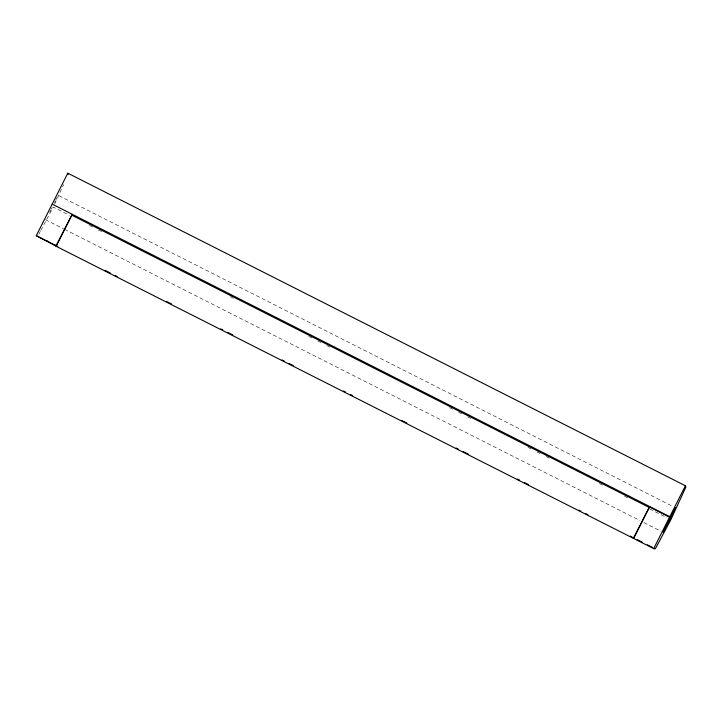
<?xml version="1.0" encoding="UTF-8"?>
<svg xmlns="http://www.w3.org/2000/svg" width="722" height="722" viewBox="0 0 722 722"><rect width="100%" height="100%" fill="white"/><g stroke="black" fill="none" stroke-linecap="round" stroke-linejoin="round"><path stroke-width="0.54" stroke-dasharray="3.61 2.71" d="M54.682 204.037L63.617 184.624M55.793 200.021L56.876 197.711M54.43 202.828L55.332 200.96M51.244 209.181L52.056 207.575M49.637 212.286L50.838 209.958M38.753 234.298L40.315 231.383M40.829 230.408L53.275 207.106L69.366 215.246M58.942 195.698L673.518 506.754M89.483 225.426L92.506 226.961M98.535 230.011L101.558 231.536M230.3 296.706L233.323 298.231M308.763 336.416L311.778 337.941M317.815 340.992L320.83 342.517M326.867 345.576L329.882 347.101M449.58 407.686L452.595 409.212M458.632 412.271L461.647 413.796M467.685 416.847L470.699 418.372M528.035 447.396L531.049 448.922M537.087 451.972L540.101 453.506M546.139 456.557L549.153 458.082M599.45 483.541L602.464 485.067M624.593 496.267L627.608 497.792M649.737 508.992L666.839 517.647M45.441 219.65L63.554 228.82M64.556 229.325L639.9 520.526M643.916 522.566L661.018 531.221"/><path stroke-width="1.08" d="M36.281 235.67L56.172 246.184L72.254 214.29L55.874 246.148L653.69 548.612L655.305 548.819L670.864 519.687L685.9 486.989L685.395 485.762L67.805 173.181L36.281 235.67L56.352 245.823M633.618 538.45L649.701 506.546L633.311 538.413M653.69 548.612L685.395 485.762M52.183 204.127L669.772 516.708M649.475 506.997L669.547 517.151M71.55 215.057L648.997 507.313M46.777 240.823L48.78 241.843M53.816 244.388L57.841 246.419M105.114 270.344L110.141 272.889M115.168 275.443L117.181 276.454M166.466 301.399L171.493 303.944M220.788 328.889L222.791 329.909M227.827 332.454L232.854 334.999M282.14 359.944L284.152 360.964M289.179 363.509L293.204 365.549M343.492 390.999L345.504 392.019M350.54 394.564L352.553 395.584M401.838 420.529L406.865 423.074M456.151 448.019L458.163 449.039M463.19 451.584L468.217 454.129M517.503 479.074L519.515 480.094M524.551 482.639L528.567 484.679M578.863 510.129L580.876 511.149M585.903 513.694L587.916 514.714M630.162 536.094L632.174 537.114M637.201 539.659L642.228 542.204M647.264 544.749L652.291 547.294M67.805 173.181L68.31 174.408M663.365 531.365L663.13 532.276L675.53 507.774L663.365 531.365"/></g></svg>
